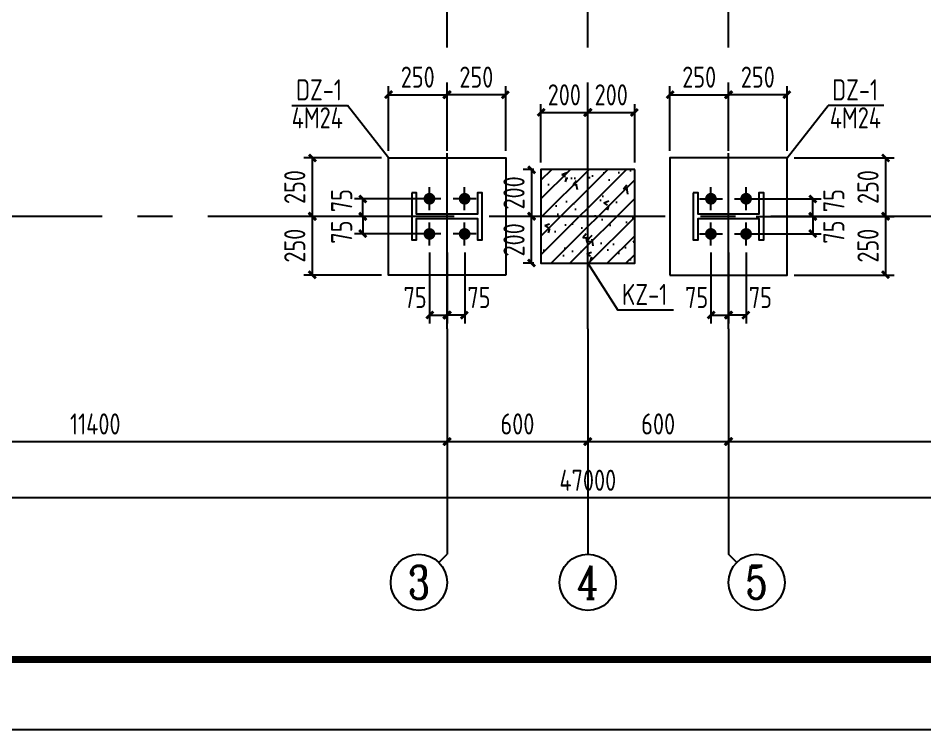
# Model space of a CAD drawing. Header units: millimetres. Extents: x 865490 to 879904, y 39442 to 44891.
# Drawn here: x 869964.3 to 870093.2, y 39448.3 to 39549.4 of the extents above; entities that cross this region are included whole.
import ezdxf
from ezdxf.enums import TextEntityAlignment as Align

# ---------------------------------------------------------------- set-up
doc = ezdxf.new("R2010")
doc.units = ezdxf.units.MM
doc.header["$LTSCALE"] = 1000
doc.header["$MEASUREMENT"] = 0
doc.linetypes.add('CENTER', pattern=[2, 1.25, -0.25, 0.25, -0.25])
doc.linetypes.add('DOTE', pattern=[2.42, 2, -0.2, 0.02, -0.2])
for name, color, linetype in [('AXIS', 3, 'Continuous'), ('AXIS_TEXT', 7, 'Continuous'), ('DIM', 7, 'Continuous'), ('DOTE', 1, 'DOTE'), ('M_Prof', 2, 'Continuous'), ('WINDOW', 4, 'Continuous'), ('柱集中标注', 2, 'Continuous'), ('标注', 7, 'Continuous'), ('檩条', 34, 'Continuous')]:
    doc.layers.add(name, color=color, linetype=linetype)
doc.styles.add('_TCH_AXIS', font='COMPLEX', dxfattribs={"bigfont": 'GBCBIG'})
doc.styles.add('COMPLEX', font='COMPLEX')
doc.styles.add('GBHZ', font='gbenor.shx', dxfattribs={"width": 0.9, "bigfont": 'gbcbig.shx'})
doc.dimstyles.new('Y100', dxfattribs={"dimscale": 0, "dimtxt": 3, "dimasz": 0.01, "dimexe": 1.2, "dimexo": 2, "dimgap": 1, "dimtad": 1, "dimdec": 0, "dimlfac": 100, "dimzin": 0, "dimdsep": 46, "dimtxsty": 'GBHZ', "dimblk": 'DX', "dimcen": 0.09, "dimdle": 1, "dimclrd": 7, "dimclre": 7, "dimclrt": 7, "dimadec": 0, "dimazin": 0, "dimtfac": 1, "dimtdec": 0, "dimtix": 1, "dimtmove": 2, "dimatfit": 3, "dimldrblk": 'DX', "dimfxl": 0, "dimtolj": 1, "dimtzin": 0, "dimarcsym": 0})
doc.dimstyles.new('Y30', dxfattribs={"dimscale": 0, "dimtxt": 3, "dimasz": 0.01, "dimexe": 1.2, "dimexo": 1, "dimgap": 1, "dimtad": 1, "dimdec": 0, "dimlfac": 30, "dimzin": 0, "dimdsep": 46, "dimtxsty": 'GBHZ', "dimblk1": 'DX', "dimblk2": 'DX', "dimsah": 1, "dimcen": 0.09, "dimdle": 1, "dimadec": 0, "dimazin": 0, "dimtfac": 1, "dimtdec": 0, "dimtix": 1, "dimtmove": 2, "dimatfit": 3, "dimldrblk": 'DX', "dimfxl": 0, "dimtolj": 1, "dimtzin": 0, "dimarcsym": 0})

# ---------------------------------------------------------------- blocks, each defined once
blk = doc.blocks.new('_AXISO')
blk.add_circle((0, 0), 0.5)
at = {"layer": 'AXIS_TEXT', "style": 'COMPLEX', "width": 1.041667}
blk.add_attdef('A', text='', height=0.56, dxfattribs=at).set_placement((-0.25, -0.28), (0.25, -0.28), align=Align.FIT)
blk = doc.blocks.new('DX')
at = {"color": 0, "linetype": 'ByBlock', "const_width": 40}
blk.add_lwpolyline([(-54, -51), (46, 49)], dxfattribs=at)
blk = doc.blocks.new('*D1701')
at = {"layer": 'Defpoints', "color": 0, "transparency": 16777216}
for p in [(869925.31, 39505.22), (870025.31, 39505.22), (870025.31, 39489.22)]:
    blk.add_point(p, dxfattribs=at)
at = {"layer": 'dim', "color": 7, "lineweight": -2, "transparency": 16777216}
for p, q in [((869925.31, 39503.22), (869925.31, 39488.02)), ((870025.31, 39503.22), (870025.31, 39488.02)), ((869925.32, 39489.22), (870025.3, 39489.22))]:
    blk.add_line(p, q, dxfattribs=at)
at = {"layer": 'dim', "color": 7, "lineweight": -2, "transparency": 16777216, "xscale": 0.01, "yscale": 0.01, "zscale": 0.01, "rotation": 180}
blk.add_blockref('DX', (869925.31, 39489.22), dxfattribs=at)
at = {"layer": 'dim', "color": 7, "lineweight": -2, "transparency": 16777216, "xscale": 0.01, "yscale": 0.01, "zscale": 0.01}
blk.add_blockref('DX', (870025.31, 39489.22), dxfattribs=at)
at = {"layer": 'dim', "color": 7, "transparency": 16777216, "insert": (869975.31, 39491.72), "char_height": 3, "attachment_point": 5, "style": 'GBHZ'}
blk.add_mtext('\\A1;11400', dxfattribs=at)
blk = doc.blocks.new('*D1702')
at = {"layer": 'Defpoints', "color": 0, "transparency": 16777216}
for p in [(870025.31, 39505.22), (870045.31, 39505.22), (870045.31, 39489.22)]:
    blk.add_point(p, dxfattribs=at)
at = {"layer": 'dim', "color": 7, "lineweight": -2, "transparency": 16777216}
for p, q in [((870025.31, 39503.22), (870025.31, 39488.02)), ((870045.31, 39503.22), (870045.31, 39488.02)), ((870025.32, 39489.22), (870045.3, 39489.22))]:
    blk.add_line(p, q, dxfattribs=at)
at = {"layer": 'dim', "color": 7, "lineweight": -2, "transparency": 16777216, "xscale": 0.01, "yscale": 0.01, "zscale": 0.01, "rotation": 180}
blk.add_blockref('DX', (870025.31, 39489.22), dxfattribs=at)
at = {"layer": 'dim', "color": 7, "lineweight": -2, "transparency": 16777216, "xscale": 0.01, "yscale": 0.01, "zscale": 0.01}
blk.add_blockref('DX', (870045.31, 39489.22), dxfattribs=at)
at = {"layer": 'dim', "color": 7, "transparency": 16777216, "insert": (870035.31, 39491.72), "char_height": 3, "attachment_point": 5, "style": 'GBHZ'}
blk.add_mtext('\\A1;600', dxfattribs=at)
blk = doc.blocks.new('*D1703')
at = {"layer": 'Defpoints', "color": 0, "transparency": 16777216}
for p in [(870045.31, 39505.22), (870065.31, 39505.22), (870065.31, 39489.22)]:
    blk.add_point(p, dxfattribs=at)
at = {"layer": 'dim', "color": 7, "lineweight": -2, "transparency": 16777216}
for p, q in [((870045.31, 39503.22), (870045.31, 39488.02)), ((870065.31, 39503.22), (870065.31, 39488.02)), ((870045.32, 39489.22), (870065.3, 39489.22))]:
    blk.add_line(p, q, dxfattribs=at)
at = {"layer": 'dim', "color": 7, "lineweight": -2, "transparency": 16777216, "xscale": 0.01, "yscale": 0.01, "zscale": 0.01, "rotation": 180}
blk.add_blockref('DX', (870045.31, 39489.22), dxfattribs=at)
at = {"layer": 'dim', "color": 7, "lineweight": -2, "transparency": 16777216, "xscale": 0.01, "yscale": 0.01, "zscale": 0.01}
blk.add_blockref('DX', (870065.31, 39489.22), dxfattribs=at)
at = {"layer": 'dim', "color": 7, "transparency": 16777216, "insert": (870055.31, 39491.72), "char_height": 3, "attachment_point": 5, "style": 'GBHZ'}
blk.add_mtext('\\A1;600', dxfattribs=at)
blk = doc.blocks.new('*D1704')
at = {"layer": 'Defpoints', "color": 0, "transparency": 16777216}
for p in [(870065.31, 39505.22), (870165.31, 39505.22), (870165.31, 39489.22)]:
    blk.add_point(p, dxfattribs=at)
at = {"layer": 'dim', "color": 7, "lineweight": -2, "transparency": 16777216}
for p, q in [((870065.31, 39503.22), (870065.31, 39488.02)), ((870165.31, 39503.22), (870165.31, 39488.02)), ((870065.32, 39489.22), (870165.3, 39489.22))]:
    blk.add_line(p, q, dxfattribs=at)
at = {"layer": 'dim', "color": 7, "lineweight": -2, "transparency": 16777216, "xscale": 0.01, "yscale": 0.01, "zscale": 0.01, "rotation": 180}
blk.add_blockref('DX', (870065.31, 39489.22), dxfattribs=at)
at = {"layer": 'dim', "color": 7, "lineweight": -2, "transparency": 16777216, "xscale": 0.01, "yscale": 0.01, "zscale": 0.01}
blk.add_blockref('DX', (870165.31, 39489.22), dxfattribs=at)
at = {"layer": 'dim', "color": 7, "transparency": 16777216, "insert": (870115.31, 39491.72), "char_height": 3, "attachment_point": 5, "style": 'GBHZ'}
blk.add_mtext('\\A1;11400', dxfattribs=at)
blk = doc.blocks.new('*D1706')
at = {"layer": 'Defpoints', "color": 0, "transparency": 16777216}
for p in [(869810.31, 39505.22), (870280.31, 39505.22), (869810.31, 39481.22)]:
    blk.add_point(p, dxfattribs=at)
at = {"layer": 'dim', "color": 7, "lineweight": -2, "transparency": 16777216}
for p, q in [((869810.31, 39503.22), (869810.31, 39480.02)), ((870280.31, 39503.22), (870280.31, 39480.02)), ((870280.3, 39481.22), (869810.32, 39481.22))]:
    blk.add_line(p, q, dxfattribs=at)
at = {"layer": 'dim', "color": 7, "lineweight": -2, "transparency": 16777216, "xscale": 0.01, "yscale": 0.01, "zscale": 0.01, "rotation": 180}
blk.add_blockref('DX', (869810.31, 39481.22), dxfattribs=at)
at = {"layer": 'dim', "color": 7, "lineweight": -2, "transparency": 16777216, "xscale": 0.01, "yscale": 0.01, "zscale": 0.01}
blk.add_blockref('DX', (870280.31, 39481.22), dxfattribs=at)
at = {"layer": 'dim', "color": 7, "transparency": 16777216, "insert": (870045.31, 39483.72), "char_height": 3, "attachment_point": 5, "style": 'GBHZ'}
blk.add_mtext('\\A1;47000', dxfattribs=at)
blk = doc.blocks.new('*D1671')
at = {"layer": 'Defpoints', "color": 0, "transparency": 16777216}
for p in [(870025.31, 39538.5), (870016.97, 39529.55), (870025.31, 39529.55)]:
    blk.add_point(p, dxfattribs=at)
at = {"layer": 'dim', "color": 0, "lineweight": -2, "transparency": 16777216}
for p, q in [((870016.97, 39530.55), (870016.97, 39539.7)), ((870025.31, 39530.55), (870025.31, 39539.7)), ((870016.98, 39538.5), (870025.3, 39538.5))]:
    blk.add_line(p, q, dxfattribs=at)
at = {"layer": 'dim', "color": 0, "lineweight": -2, "transparency": 16777216, "xscale": 0.01, "yscale": 0.01, "zscale": 0.01, "rotation": 180}
blk.add_blockref('DX', (870016.97, 39538.5), dxfattribs=at)
at = {"layer": 'dim', "color": 0, "lineweight": -2, "transparency": 16777216, "xscale": 0.01, "yscale": 0.01, "zscale": 0.01}
blk.add_blockref('DX', (870025.31, 39538.5), dxfattribs=at)
at = {"layer": 'dim', "color": 0, "transparency": 16777216, "insert": (870021.14, 39541), "char_height": 3, "attachment_point": 5, "style": 'GBHZ'}
blk.add_mtext('\\A1;250', dxfattribs=at)
blk = doc.blocks.new('*D1672')
at = {"layer": 'Defpoints', "color": 0, "transparency": 16777216}
for p in [(870016.97, 39529.55), (870006.16, 39521.22), (870016.97, 39521.22)]:
    blk.add_point(p, dxfattribs=at)
at = {"layer": 'dim', "color": 0, "lineweight": -2, "transparency": 16777216}
for p, q in [((870015.97, 39529.55), (870004.96, 39529.55)), ((870006.16, 39529.54), (870006.16, 39521.23)), ((870015.97, 39521.22), (870004.96, 39521.22))]:
    blk.add_line(p, q, dxfattribs=at)
at = {"layer": 'dim', "color": 0, "lineweight": -2, "transparency": 16777216, "xscale": 0.01, "yscale": 0.01, "zscale": 0.01}
for p, rotation in [((870006.16, 39529.55), 90), ((870006.16, 39521.22), 270)]:
    blk.add_blockref('DX', p, dxfattribs=dict(at, rotation=rotation))
at = {"layer": 'dim', "color": 0, "transparency": 16777216, "insert": (870003.66, 39525.38), "char_height": 3, "attachment_point": 5, "rotation": 90, "style": 'GBHZ'}
blk.add_mtext('\\A1;250', dxfattribs=at)
blk = doc.blocks.new('*D1673')
at = {"layer": 'Defpoints', "color": 0, "transparency": 16777216}
for p in [(870016.97, 39521.22), (870006.16, 39512.88), (870016.97, 39512.88)]:
    blk.add_point(p, dxfattribs=at)
at = {"layer": 'dim', "color": 0, "lineweight": -2, "transparency": 16777216}
for p, q in [((870015.97, 39521.22), (870004.96, 39521.22)), ((870006.16, 39521.21), (870006.16, 39512.89)), ((870015.97, 39512.88), (870004.96, 39512.88))]:
    blk.add_line(p, q, dxfattribs=at)
at = {"layer": 'dim', "color": 0, "lineweight": -2, "transparency": 16777216, "xscale": 0.01, "yscale": 0.01, "zscale": 0.01}
for p, rotation in [((870006.16, 39521.22), 90), ((870006.16, 39512.88), 270)]:
    blk.add_blockref('DX', p, dxfattribs=dict(at, rotation=rotation))
at = {"layer": 'dim', "color": 0, "transparency": 16777216, "insert": (870003.66, 39517.05), "char_height": 3, "attachment_point": 5, "rotation": 90, "style": 'GBHZ'}
blk.add_mtext('\\A1;250', dxfattribs=at)
blk = doc.blocks.new('*D1674')
at = {"layer": 'Defpoints', "color": 0, "transparency": 16777216}
for p in [(870013.33, 39523.72), (870022.37, 39523.72), (870022.37, 39521.22)]:
    blk.add_point(p, dxfattribs=at)
at = {"layer": 'dim', "color": 0, "lineweight": -2, "transparency": 16777216}
for p, q in [((870021.37, 39523.72), (870012.13, 39523.72)), ((870013.33, 39521.23), (870013.33, 39523.71)), ((870021.37, 39521.22), (870012.13, 39521.22))]:
    blk.add_line(p, q, dxfattribs=at)
at = {"layer": 'dim', "color": 0, "lineweight": -2, "transparency": 16777216, "xscale": 0.01, "yscale": 0.01, "zscale": 0.01}
for p, rotation in [((870013.33, 39523.72), 90), ((870013.33, 39521.22), 270)]:
    blk.add_blockref('DX', p, dxfattribs=dict(at, rotation=rotation))
at = {"layer": 'dim', "color": 0, "transparency": 16777216, "insert": (870010.33, 39523.46), "char_height": 3, "attachment_point": 5, "rotation": 90, "style": 'GBHZ'}
blk.add_mtext('\\A1;75', dxfattribs=at)
blk = doc.blocks.new('*D1675')
at = {"layer": 'Defpoints', "color": 0, "transparency": 16777216}
for p in [(870022.37, 39521.22), (870013.33, 39518.72), (870022.37, 39518.72)]:
    blk.add_point(p, dxfattribs=at)
at = {"layer": 'dim', "color": 0, "lineweight": -2, "transparency": 16777216}
for p, q in [((870021.37, 39521.22), (870012.13, 39521.22)), ((870013.33, 39521.21), (870013.33, 39518.73)), ((870021.37, 39518.72), (870012.13, 39518.72))]:
    blk.add_line(p, q, dxfattribs=at)
at = {"layer": 'dim', "color": 0, "lineweight": -2, "transparency": 16777216, "xscale": 0.01, "yscale": 0.01, "zscale": 0.01}
for p, rotation in [((870013.33, 39521.22), 90), ((870013.33, 39518.72), 270)]:
    blk.add_blockref('DX', p, dxfattribs=dict(at, rotation=rotation))
at = {"layer": 'dim', "color": 0, "transparency": 16777216, "insert": (870010.33, 39518.98), "char_height": 3, "attachment_point": 5, "rotation": 90, "style": 'GBHZ'}
blk.add_mtext('\\A1;75', dxfattribs=at)
blk = doc.blocks.new('*D1676')
at = {"layer": 'Defpoints', "color": 0, "transparency": 16777216}
for p in [(870022.81, 39517.09), (870025.31, 39517.09), (870025.31, 39507.19)]:
    blk.add_point(p, dxfattribs=at)
at = {"layer": '标注', "color": 0, "lineweight": -2, "transparency": 16777216}
for p, q in [((870022.81, 39516.09), (870022.81, 39505.99)), ((870025.31, 39516.09), (870025.31, 39505.99)), ((870022.82, 39507.19), (870025.3, 39507.19))]:
    blk.add_line(p, q, dxfattribs=at)
at = {"layer": '标注', "color": 0, "lineweight": -2, "transparency": 16777216, "xscale": 0.01, "yscale": 0.01, "zscale": 0.01, "rotation": 180}
blk.add_blockref('DX', (870022.81, 39507.19), dxfattribs=at)
at = {"layer": '标注', "color": 0, "lineweight": -2, "transparency": 16777216, "xscale": 0.01, "yscale": 0.01, "zscale": 0.01}
blk.add_blockref('DX', (870025.31, 39507.19), dxfattribs=at)
at = {"layer": '标注', "color": 0, "transparency": 16777216, "insert": (870020.77, 39509.69), "char_height": 3, "attachment_point": 5, "style": 'GBHZ'}
blk.add_mtext('\\A1;75', dxfattribs=at)
blk = doc.blocks.new('*D1677')
at = {"layer": 'Defpoints', "color": 0, "transparency": 16777216}
for p in [(870025.31, 39538.5), (870025.31, 39529.55), (870033.64, 39529.55)]:
    blk.add_point(p, dxfattribs=at)
at = {"layer": 'dim', "color": 0, "lineweight": -2, "transparency": 16777216}
for p, q in [((870025.31, 39530.55), (870025.31, 39539.7)), ((870033.64, 39530.55), (870033.64, 39539.7)), ((870033.63, 39538.5), (870025.32, 39538.5))]:
    blk.add_line(p, q, dxfattribs=at)
at = {"layer": 'dim', "color": 0, "lineweight": -2, "transparency": 16777216, "xscale": 0.01, "yscale": 0.01, "zscale": 0.01, "rotation": 180}
blk.add_blockref('DX', (870025.31, 39538.5), dxfattribs=at)
at = {"layer": 'dim', "color": 0, "lineweight": -2, "transparency": 16777216, "xscale": 0.01, "yscale": 0.01, "zscale": 0.01}
blk.add_blockref('DX', (870033.64, 39538.5), dxfattribs=at)
at = {"layer": 'dim', "color": 0, "transparency": 16777216, "insert": (870029.47, 39541), "char_height": 3, "attachment_point": 5, "style": 'GBHZ'}
blk.add_mtext('\\A1;250', dxfattribs=at)
blk = doc.blocks.new('*D1678')
at = {"layer": 'Defpoints', "color": 0, "transparency": 16777216}
for p in [(870025.31, 39517.09), (870027.81, 39517.09), (870025.31, 39507.19)]:
    blk.add_point(p, dxfattribs=at)
at = {"layer": '标注', "color": 0, "lineweight": -2, "transparency": 16777216}
for p, q in [((870025.31, 39516.09), (870025.31, 39505.99)), ((870027.81, 39516.09), (870027.81, 39505.99)), ((870027.8, 39507.19), (870025.32, 39507.19))]:
    blk.add_line(p, q, dxfattribs=at)
at = {"layer": '标注', "color": 0, "lineweight": -2, "transparency": 16777216, "xscale": 0.01, "yscale": 0.01, "zscale": 0.01, "rotation": 180}
blk.add_blockref('DX', (870025.31, 39507.19), dxfattribs=at)
at = {"layer": '标注', "color": 0, "lineweight": -2, "transparency": 16777216, "xscale": 0.01, "yscale": 0.01, "zscale": 0.01}
blk.add_blockref('DX', (870027.81, 39507.19), dxfattribs=at)
at = {"layer": '标注', "color": 0, "transparency": 16777216, "insert": (870029.84, 39509.69), "char_height": 3, "attachment_point": 5, "style": 'GBHZ'}
blk.add_mtext('\\A1;75', dxfattribs=at)
blk = doc.blocks.new('*D1655')
at = {"layer": 'Defpoints', "color": 0, "transparency": 16777216}
for p in [(870065.31, 39538.5), (870065.31, 39529.55), (870073.64, 39529.55)]:
    blk.add_point(p, dxfattribs=at)
at = {"layer": 'dim', "color": 0, "lineweight": -2, "transparency": 16777216}
for p, q in [((870065.31, 39530.55), (870065.31, 39539.7)), ((870073.64, 39530.55), (870073.64, 39539.7)), ((870073.63, 39538.5), (870065.32, 39538.5))]:
    blk.add_line(p, q, dxfattribs=at)
at = {"layer": 'dim', "color": 0, "lineweight": -2, "transparency": 16777216, "xscale": 0.01, "yscale": 0.01, "zscale": 0.01, "rotation": 180}
blk.add_blockref('DX', (870065.31, 39538.5), dxfattribs=at)
at = {"layer": 'dim', "color": 0, "lineweight": -2, "transparency": 16777216, "xscale": 0.01, "yscale": 0.01, "zscale": 0.01}
blk.add_blockref('DX', (870073.64, 39538.5), dxfattribs=at)
at = {"layer": 'dim', "color": 0, "transparency": 16777216, "insert": (870069.47, 39541), "char_height": 3, "attachment_point": 5, "style": 'GBHZ'}
blk.add_mtext('\\A1;250', dxfattribs=at)
blk = doc.blocks.new('*D1656')
at = {"layer": 'Defpoints', "color": 0, "transparency": 16777216}
for p in [(870073.64, 39529.55), (870073.64, 39521.22), (870087.63, 39521.22)]:
    blk.add_point(p, dxfattribs=at)
at = {"layer": 'dim', "color": 0, "lineweight": -2, "transparency": 16777216}
for p, q in [((870074.64, 39529.55), (870088.83, 39529.55)), ((870087.63, 39529.54), (870087.63, 39521.23)), ((870074.64, 39521.22), (870088.83, 39521.22))]:
    blk.add_line(p, q, dxfattribs=at)
at = {"layer": 'dim', "color": 0, "lineweight": -2, "transparency": 16777216, "xscale": 0.01, "yscale": 0.01, "zscale": 0.01}
for p, rotation in [((870087.63, 39529.55), 90), ((870087.63, 39521.22), 270)]:
    blk.add_blockref('DX', p, dxfattribs=dict(at, rotation=rotation))
at = {"layer": 'dim', "color": 0, "transparency": 16777216, "insert": (870085.13, 39525.38), "char_height": 3, "attachment_point": 5, "rotation": 90, "style": 'GBHZ'}
blk.add_mtext('\\A1;250', dxfattribs=at)
blk = doc.blocks.new('*D1657')
at = {"layer": 'Defpoints', "color": 0, "transparency": 16777216}
for p in [(870073.64, 39521.22), (870073.64, 39512.88), (870087.63, 39512.88)]:
    blk.add_point(p, dxfattribs=at)
at = {"layer": 'dim', "color": 0, "lineweight": -2, "transparency": 16777216}
for p, q in [((870074.64, 39521.22), (870088.83, 39521.22)), ((870087.63, 39521.21), (870087.63, 39512.89)), ((870074.64, 39512.88), (870088.83, 39512.88))]:
    blk.add_line(p, q, dxfattribs=at)
at = {"layer": 'dim', "color": 0, "lineweight": -2, "transparency": 16777216, "xscale": 0.01, "yscale": 0.01, "zscale": 0.01}
for p, rotation in [((870087.63, 39521.22), 90), ((870087.63, 39512.88), 270)]:
    blk.add_blockref('DX', p, dxfattribs=dict(at, rotation=rotation))
at = {"layer": 'dim', "color": 0, "transparency": 16777216, "insert": (870085.13, 39517.05), "char_height": 3, "attachment_point": 5, "rotation": 90, "style": 'GBHZ'}
blk.add_mtext('\\A1;250', dxfattribs=at)
blk = doc.blocks.new('*D1658')
at = {"layer": 'Defpoints', "color": 0, "transparency": 16777216}
for p in [(870068.24, 39523.72), (870077.28, 39523.72), (870068.24, 39521.22)]:
    blk.add_point(p, dxfattribs=at)
at = {"layer": 'dim', "color": 0, "lineweight": -2, "transparency": 16777216}
for p, q in [((870069.24, 39523.72), (870078.48, 39523.72)), ((870077.28, 39521.23), (870077.28, 39523.71)), ((870069.24, 39521.22), (870078.48, 39521.22))]:
    blk.add_line(p, q, dxfattribs=at)
at = {"layer": 'dim', "color": 0, "lineweight": -2, "transparency": 16777216, "xscale": 0.01, "yscale": 0.01, "zscale": 0.01}
for p, rotation in [((870077.28, 39523.72), 90), ((870077.28, 39521.22), 270)]:
    blk.add_blockref('DX', p, dxfattribs=dict(at, rotation=rotation))
at = {"layer": 'dim', "color": 0, "transparency": 16777216, "insert": (870080.28, 39523.46), "char_height": 3, "attachment_point": 5, "rotation": 90, "style": 'GBHZ'}
blk.add_mtext('\\A1;75', dxfattribs=at)
blk = doc.blocks.new('*D1659')
at = {"layer": 'Defpoints', "color": 0, "transparency": 16777216}
for p in [(870068.24, 39521.22), (870068.24, 39518.72), (870077.28, 39518.72)]:
    blk.add_point(p, dxfattribs=at)
at = {"layer": 'dim', "color": 0, "lineweight": -2, "transparency": 16777216}
for p, q in [((870069.24, 39521.22), (870078.48, 39521.22)), ((870077.28, 39521.21), (870077.28, 39518.73)), ((870069.24, 39518.72), (870078.48, 39518.72))]:
    blk.add_line(p, q, dxfattribs=at)
at = {"layer": 'dim', "color": 0, "lineweight": -2, "transparency": 16777216, "xscale": 0.01, "yscale": 0.01, "zscale": 0.01}
for p, rotation in [((870077.28, 39521.22), 90), ((870077.28, 39518.72), 270)]:
    blk.add_blockref('DX', p, dxfattribs=dict(at, rotation=rotation))
at = {"layer": 'dim', "color": 0, "transparency": 16777216, "insert": (870080.28, 39518.98), "char_height": 3, "attachment_point": 5, "rotation": 90, "style": 'GBHZ'}
blk.add_mtext('\\A1;75', dxfattribs=at)
blk = doc.blocks.new('*D1660')
at = {"layer": 'Defpoints', "color": 0, "transparency": 16777216}
for p in [(870065.31, 39517.09), (870067.81, 39517.09), (870065.31, 39507.19)]:
    blk.add_point(p, dxfattribs=at)
at = {"layer": '标注', "color": 0, "lineweight": -2, "transparency": 16777216}
for p, q in [((870065.31, 39516.09), (870065.31, 39505.99)), ((870067.81, 39516.09), (870067.81, 39505.99)), ((870067.8, 39507.19), (870065.32, 39507.19))]:
    blk.add_line(p, q, dxfattribs=at)
at = {"layer": '标注', "color": 0, "lineweight": -2, "transparency": 16777216, "xscale": 0.01, "yscale": 0.01, "zscale": 0.01, "rotation": 180}
blk.add_blockref('DX', (870065.31, 39507.19), dxfattribs=at)
at = {"layer": '标注', "color": 0, "lineweight": -2, "transparency": 16777216, "xscale": 0.01, "yscale": 0.01, "zscale": 0.01}
blk.add_blockref('DX', (870067.81, 39507.19), dxfattribs=at)
at = {"layer": '标注', "color": 0, "transparency": 16777216, "insert": (870069.84, 39509.69), "char_height": 3, "attachment_point": 5, "style": 'GBHZ'}
blk.add_mtext('\\A1;75', dxfattribs=at)
blk = doc.blocks.new('*D1661')
at = {"layer": 'Defpoints', "color": 0, "transparency": 16777216}
for p in [(870065.31, 39538.5), (870056.97, 39529.55), (870065.31, 39529.55)]:
    blk.add_point(p, dxfattribs=at)
at = {"layer": 'dim', "color": 0, "lineweight": -2, "transparency": 16777216}
for p, q in [((870056.97, 39530.55), (870056.97, 39539.7)), ((870065.31, 39530.55), (870065.31, 39539.7)), ((870056.98, 39538.5), (870065.3, 39538.5))]:
    blk.add_line(p, q, dxfattribs=at)
at = {"layer": 'dim', "color": 0, "lineweight": -2, "transparency": 16777216, "xscale": 0.01, "yscale": 0.01, "zscale": 0.01, "rotation": 180}
blk.add_blockref('DX', (870056.97, 39538.5), dxfattribs=at)
at = {"layer": 'dim', "color": 0, "lineweight": -2, "transparency": 16777216, "xscale": 0.01, "yscale": 0.01, "zscale": 0.01}
blk.add_blockref('DX', (870065.31, 39538.5), dxfattribs=at)
at = {"layer": 'dim', "color": 0, "transparency": 16777216, "insert": (870061.14, 39541), "char_height": 3, "attachment_point": 5, "style": 'GBHZ'}
blk.add_mtext('\\A1;250', dxfattribs=at)
blk = doc.blocks.new('*D1662')
at = {"layer": 'Defpoints', "color": 0, "transparency": 16777216}
for p in [(870062.81, 39517.09), (870065.31, 39517.09), (870065.31, 39507.19)]:
    blk.add_point(p, dxfattribs=at)
at = {"layer": '标注', "color": 0, "lineweight": -2, "transparency": 16777216}
for p, q in [((870062.81, 39516.09), (870062.81, 39505.99)), ((870065.31, 39516.09), (870065.31, 39505.99)), ((870062.82, 39507.19), (870065.3, 39507.19))]:
    blk.add_line(p, q, dxfattribs=at)
at = {"layer": '标注', "color": 0, "lineweight": -2, "transparency": 16777216, "xscale": 0.01, "yscale": 0.01, "zscale": 0.01, "rotation": 180}
blk.add_blockref('DX', (870062.81, 39507.19), dxfattribs=at)
at = {"layer": '标注', "color": 0, "lineweight": -2, "transparency": 16777216, "xscale": 0.01, "yscale": 0.01, "zscale": 0.01}
blk.add_blockref('DX', (870065.31, 39507.19), dxfattribs=at)
at = {"layer": '标注', "color": 0, "transparency": 16777216, "insert": (870060.77, 39509.69), "char_height": 3, "attachment_point": 5, "style": 'GBHZ'}
blk.add_mtext('\\A1;75', dxfattribs=at)
blk = doc.blocks.new('*D1631')
at = {"layer": 'Defpoints', "color": 0, "transparency": 16777216}
for p in [(870045.31, 39535.98), (870038.64, 39527.88), (870045.31, 39527.88)]:
    blk.add_point(p, dxfattribs=at)
at = {"layer": 'dim', "color": 0, "lineweight": -2, "transparency": 16777216}
for p, q in [((870038.64, 39528.88), (870038.64, 39537.18)), ((870038.65, 39535.98), (870045.3, 39535.98)), ((870045.31, 39528.88), (870045.31, 39537.18))]:
    blk.add_line(p, q, dxfattribs=at)
at = {"layer": 'dim', "color": 0, "lineweight": -2, "transparency": 16777216, "xscale": 0.01, "yscale": 0.01, "zscale": 0.01, "rotation": 180}
blk.add_blockref('DX', (870038.64, 39535.98), dxfattribs=at)
at = {"layer": 'dim', "color": 0, "lineweight": -2, "transparency": 16777216, "xscale": 0.01, "yscale": 0.01, "zscale": 0.01}
blk.add_blockref('DX', (870045.31, 39535.98), dxfattribs=at)
at = {"layer": 'dim', "color": 0, "transparency": 16777216, "insert": (870041.97, 39538.48), "char_height": 3, "attachment_point": 5, "style": 'GBHZ'}
blk.add_mtext('\\A1;200', dxfattribs=at)
blk = doc.blocks.new('*D1632')
at = {"layer": 'Defpoints', "color": 0, "transparency": 16777216}
for p in [(870051.97, 39535.98), (870045.31, 39527.88), (870051.97, 39527.88)]:
    blk.add_point(p, dxfattribs=at)
at = {"layer": 'dim', "color": 0, "lineweight": -2, "transparency": 16777216}
for p, q in [((870045.31, 39528.88), (870045.31, 39537.18)), ((870045.32, 39535.98), (870051.96, 39535.98)), ((870051.97, 39528.88), (870051.97, 39537.18))]:
    blk.add_line(p, q, dxfattribs=at)
at = {"layer": 'dim', "color": 0, "lineweight": -2, "transparency": 16777216, "xscale": 0.01, "yscale": 0.01, "zscale": 0.01, "rotation": 180}
blk.add_blockref('DX', (870045.31, 39535.98), dxfattribs=at)
at = {"layer": 'dim', "color": 0, "lineweight": -2, "transparency": 16777216, "xscale": 0.01, "yscale": 0.01, "zscale": 0.01}
blk.add_blockref('DX', (870051.97, 39535.98), dxfattribs=at)
at = {"layer": 'dim', "color": 0, "transparency": 16777216, "insert": (870048.64, 39538.48), "char_height": 3, "attachment_point": 5, "style": 'GBHZ'}
blk.add_mtext('\\A1;200', dxfattribs=at)
blk = doc.blocks.new('*D1745')
at = {"layer": 'Defpoints', "color": 0, "transparency": 16777216}
for p in [(870037.32, 39521.22), (870038.64, 39521.22), (870038.64, 39514.55)]:
    blk.add_point(p, dxfattribs=at)
at = {"layer": 'dim', "color": 0, "lineweight": -2, "transparency": 16777216}
for p, q in [((870037.64, 39521.22), (870036.12, 39521.22)), ((870037.32, 39514.56), (870037.32, 39521.21)), ((870037.64, 39514.55), (870036.12, 39514.55))]:
    blk.add_line(p, q, dxfattribs=at)
at = {"layer": 'dim', "color": 0, "lineweight": -2, "transparency": 16777216, "xscale": 0.01, "yscale": 0.01, "zscale": 0.01}
for p, rotation in [((870037.32, 39521.22), 90), ((870037.32, 39514.55), 270)]:
    blk.add_blockref('DX', p, dxfattribs=dict(at, rotation=rotation))
at = {"layer": 'dim', "color": 0, "transparency": 16777216, "insert": (870034.82, 39517.88), "char_height": 3, "attachment_point": 5, "rotation": 90, "style": 'GBHZ'}
blk.add_mtext('\\A1;200', dxfattribs=at)
blk = doc.blocks.new('*D1743')
at = {"layer": 'Defpoints', "color": 0, "transparency": 16777216}
for p in [(870038.64, 39527.88), (870037.32, 39521.22), (870038.64, 39521.22)]:
    blk.add_point(p, dxfattribs=at)
at = {"layer": 'dim', "color": 0, "lineweight": -2, "transparency": 16777216}
for p, q in [((870037.64, 39527.88), (870036.12, 39527.88)), ((870037.32, 39527.87), (870037.32, 39521.23)), ((870037.64, 39521.22), (870036.12, 39521.22))]:
    blk.add_line(p, q, dxfattribs=at)
at = {"layer": 'dim', "color": 0, "lineweight": -2, "transparency": 16777216, "xscale": 0.01, "yscale": 0.01, "zscale": 0.01}
for p, rotation in [((870037.32, 39527.88), 90), ((870037.32, 39521.22), 270)]:
    blk.add_blockref('DX', p, dxfattribs=dict(at, rotation=rotation))
at = {"layer": 'dim', "color": 0, "transparency": 16777216, "insert": (870034.82, 39524.55), "char_height": 3, "attachment_point": 5, "rotation": 90, "style": 'GBHZ'}
blk.add_mtext('\\A1;200', dxfattribs=at)

msp = doc.modelspace()

# ---------------------------------------------------------------- hatches: boundary and pattern name
at = {"layer": 'WINDOW'}
h = msp.add_hatch(dxfattribs=at)
h.set_pattern_fill('AR-CONC', color=256, style=0)
h.set_pattern_definition([(50, (1261.0225, 4.661), (7.172601826, -0.62752135), [0.75, -8.25]), (355, (1261.0225, 4.661), (-1.387513336, 7.52192134), [0.6, -6.6]), (100.4514, (1261.62, 4.609), (5.785093817, 6.89439542), [0.6374019, -7.01142112]), (46.1842, (1261.0225, 6.661), (10.67241049, -1.65519014), [1.125, -12.375]), (96.6356, (1261.912, 6.523), (9.34662706, 9.74117871), [0.95610288, -10.51713]), (351.1842, (1261.022, 6.661), (9.34661945, 9.74118601), [0.9, -9.9]), (21, (1262.0225, 6.161), (5.96907052, -4.026188907), [0.75, -8.25]), (326, (1262.0225, 6.161), (2.43315332, 7.25150045), [0.6, -6.6]), (71.4514, (1262.52, 5.8255), (8.402226286, 3.225304967), [0.6374019, -7.01142112]), (37.5, (1261.0225, 4.661), (0.121598553, 3.328938538), [0, -6.52, 0, -6.7, 0, -6.625]), (7.5, (1261.0225, 4.661), (2.630695374, 3.944117119), [0, -3.82, 0, -6.37, 0, -2.525]), (327.5, (1258.7925, 4.661), (5.338224362, -0.225548717), [0, -2.5, 0, -7.8, 0, -10.35]), (317.5, (1257.7925, 4.661), (5.831861693, 1.001049823), [0, -3.25, 0, -5.18, 0, -7.35])])
h.paths.add_polyline_path([(870051.972, 39527.884), (870038.639, 39527.884), (870038.639, 39514.551), (870051.972, 39514.551)])
h = msp.add_hatch(dxfattribs=at)
h.set_pattern_fill('ANSI31', color=256, scale=15, style=0)
h.set_pattern_definition([(45, (1261.0225, 4.661), (-1.3258252147, 1.3258252147), [])])
h.paths.add_polyline_path([(870051.972, 39527.884), (870038.639, 39527.884), (870038.639, 39514.551), (870051.972, 39514.551)])

# ---------------------------------------------------------------- linework, layer by layer
for p, q in [((870022.805, 39522.093), (870022.805, 39525.343)), ((870027.805, 39522.093), (870027.805, 39525.343)), ((870062.805, 39522.093), (870062.805, 39525.343)), ((870067.805, 39522.093), (870067.805, 39525.343)), ((870024.43, 39523.718), (870021.18, 39523.718)), ((870029.43, 39523.718), (870026.18, 39523.718)), ((870061.18, 39523.718), (870064.43, 39523.718)), ((870066.18, 39523.718), (870069.43, 39523.718)), ((870022.805, 39517.093), (870022.805, 39520.343)), ((870027.805, 39517.093), (870027.805, 39520.343)), ((870062.805, 39517.093), (870062.805, 39520.343)), ((870067.805, 39517.093), (870067.805, 39520.343)), ((870024.43, 39518.718), (870021.18, 39518.718)), ((870029.43, 39518.718), (870026.18, 39518.718)), ((870061.18, 39518.718), (870064.43, 39518.718)), ((870066.18, 39518.718), (870069.43, 39518.718)), ((870556.028, 39448.259), (869715.028, 39448.259))]:
    msp.add_line(p, q)
at = {"color": 0, "const_width": 1}
msp.add_lwpolyline([(870546.028, 39458.259), (869740.028, 39458.259), (869740.028, 40032.259), (870546.028, 40032.259)], close=True, dxfattribs=at)
for points in [[(870033.639, 39512.884), (870016.972, 39512.884), (870016.972, 39529.551), (870033.639, 39529.551)], [(870056.972, 39512.884), (870073.639, 39512.884), (870073.639, 39529.551), (870056.972, 39529.551)], [(870051.972, 39527.884), (870038.639, 39527.884), (870038.639, 39514.551), (870051.972, 39514.551)]]:
    msp.add_lwpolyline(points, close=True)
at = {"layer": 'AXIS', "color": 0}
for p, q in [((870025.305, 39505.218), (870025.305, 39473.218)), ((870045.305, 39505.218), (870045.305, 39473.218)), ((870065.305, 39505.218), (870065.305, 39473.218)), ((870024.134, 39472.046), (870025.305, 39473.218)), ((870066.477, 39472.046), (870065.305, 39473.218))]:
    msp.add_line(p, q, dxfattribs=at)
at = {"layer": 'dim', "const_width": 0.833}
for points in [[(870022.805, 39524.134, -1), (870022.805, 39523.301, -1)], [(870027.805, 39524.134, -1), (870027.805, 39523.301, -1)], [(870062.805, 39524.134, 1), (870062.805, 39523.301, 1)], [(870067.805, 39524.134, 1), (870067.805, 39523.301, 1)], [(870022.805, 39519.134, -1), (870022.805, 39518.301, -1)], [(870027.805, 39519.134, -1), (870027.805, 39518.301, -1)], [(870062.805, 39519.134, 1), (870062.805, 39518.301, 1)], [(870067.805, 39519.134, 1), (870067.805, 39518.301, 1)]]:
    msp.add_lwpolyline(points, format="xyb", close=True, dxfattribs=at)
at = {"layer": 'DOTE', "linetype": 'CENTER', "ltscale": 0.02}
for p, q in [((870025.305, 39505.218), (870025.305, 39987.218)), ((870045.305, 39505.218), (870045.305, 39987.218)), ((870065.305, 39505.218), (870065.305, 39987.218)), ((870296.305, 39521.218), (869794.305, 39521.218))]:
    msp.add_line(p, q, dxfattribs=at)
at = {"layer": 'M_Prof'}
for points in [[(870020.305, 39524.551), (870020.305, 39517.884), (870020.972, 39517.884), (870020.972, 39520.918), (870029.639, 39520.918), (870029.639, 39517.884), (870030.305, 39517.884), (870030.305, 39524.551), (870029.639, 39524.551), (870029.639, 39521.518), (870020.972, 39521.518), (870020.972, 39524.551)], [(870060.305, 39524.551), (870060.305, 39517.884), (870060.972, 39517.884), (870060.972, 39520.918), (870069.639, 39520.918), (870069.639, 39517.884), (870070.305, 39517.884), (870070.305, 39524.551), (870069.639, 39524.551), (870069.639, 39521.518), (870060.972, 39521.518), (870060.972, 39524.551)]]:
    msp.add_lwpolyline(points, close=True, dxfattribs=at)
at = {"layer": '檩条'}
for p, q in [((870003.252, 39536.97), (870011.149, 39536.97)), ((870016.972, 39529.551), (870011.149, 39536.97)), ((870073.639, 39529.551), (870079.461, 39536.97)), ((870087.359, 39536.97), (870079.461, 39536.97)), ((870045.305, 39514.551), (870049.583, 39507.901)), ((870057.481, 39507.901), (870049.583, 39507.901))]:
    msp.add_line(p, q, dxfattribs=at)

# ---------------------------------------------------------------- block references
at = {"layer": 'AXIS', "color": 0}
ref = msp.add_blockref('_AXISO', (870021.305, 39469.218), dxfattribs=dict(at, xscale=8, yscale=8, zscale=8))
ref.add_attrib('A', '3', dxfattribs={"layer": 'AXIS_TEXT', "color": 0, "height": 4.659, "style": '_TCH_AXIS'}).set_placement((870019.752, 39466.888), (870022.858, 39466.888), align=Align.FIT)
ref = msp.add_blockref('_AXISO', (870045.305, 39469.218), dxfattribs=dict(at, xscale=8, yscale=8, zscale=8))
ref.add_attrib('A', '4', dxfattribs={"layer": 'AXIS_TEXT', "color": 0, "height": 4.659, "style": '_TCH_AXIS', "width": 0.875}).set_placement((870043.752, 39466.888), (870046.858, 39466.888), align=Align.FIT)
ref = msp.add_blockref('_AXISO', (870069.305, 39469.218), dxfattribs=dict(at, xscale=8, yscale=8, zscale=8))
ref.add_attrib('A', '5', dxfattribs={"layer": 'AXIS_TEXT', "color": 0, "height": 4.659, "style": '_TCH_AXIS'}).set_placement((870067.752, 39466.888), (870070.858, 39466.888), align=Align.FIT)

# ---------------------------------------------------------------- texts
at = {"layer": '柱集中标注', "style": 'GBHZ', "width": 0.9}
for s, p in [('DZ-1', (870003.848, 39537.691)), ('DZ-1', (870080.043, 39537.691)), ('4M24', (870003.228, 39533.72)), ('4M24', (870079.702, 39533.72)), ('KZ-1', (870050.165, 39508.622))]:
    msp.add_text(s, height=3, dxfattribs=at).set_placement(p)

# ---------------------------------------------------------------- dimensions: what is measured, and where the dimension line sits
at = {"layer": 'dim'}
for base, p1, p2, dimstyle, picture, middle in [((870025.305, 39538.496), (870016.972, 39529.551), (870025.305, 39529.551), 'Y30', '*D1671', (870021.139, 39540.996)), ((870045.305, 39535.98), (870038.639, 39527.884), (870045.305, 39527.884), 'Y30', '*D1631', (870041.972, 39538.48)), ((870051.972, 39535.98), (870045.305, 39527.884), (870051.972, 39527.884), 'Y30', '*D1632', (870048.639, 39538.48)), ((869810.305, 39481.218), (870280.305, 39505.218), (869810.305, 39505.218), 'Y100', '*D1706', (870045.305, 39483.718))]:
    dim = msp.add_linear_dim(base=base, p1=p1, p2=p2, dimstyle=dimstyle, override={"dimscale": 1}, dxfattribs=at)
    dim.commit()
    dim.dimension.update_dxf_attribs({"geometry": picture, "text_midpoint": middle})
for base, p1, p2, angle, picture, middle in [((870025.305, 39538.496), (870033.639, 39529.551), (870025.305, 39529.551), 180, '*D1677', (870029.472, 39540.996)), ((870065.305, 39538.496), (870056.972, 39529.551), (870065.305, 39529.551), 0, '*D1661', (870061.139, 39540.996)), ((870065.305, 39538.496), (870073.639, 39529.551), (870065.305, 39529.551), 180, '*D1655', (870069.472, 39540.996)), ((870006.164, 39521.218), (870016.972, 39529.551), (870016.972, 39521.218), 270, '*D1672', (870003.664, 39525.384)), ((870087.634, 39521.218), (870073.639, 39529.551), (870073.639, 39521.218), 270, '*D1656', (870085.134, 39525.384)), ((870037.317, 39521.218), (870038.639, 39527.884), (870038.639, 39521.218), 270, '*D1743', (870034.817, 39524.551)), ((870006.164, 39512.884), (870016.972, 39521.218), (870016.972, 39512.884), 270, '*D1673', (870003.664, 39517.051)), ((870037.317, 39521.218), (870038.639, 39514.551), (870038.639, 39521.218), 90, '*D1745', (870034.817, 39517.884)), ((870087.634, 39512.884), (870073.639, 39521.218), (870073.639, 39512.884), 270, '*D1657', (870085.134, 39517.051))]:
    dim = msp.add_linear_dim(base=base, p1=p1, p2=p2, angle=angle, dimstyle='Y30', override={"dimscale": 1}, dxfattribs=at)
    dim.commit()
    dim.dimension.update_dxf_attribs({"geometry": picture, "text_midpoint": middle})
for base, p1, p2, angle, picture, middle in [((870013.327, 39523.718), (870022.371, 39521.218), (870022.371, 39523.718), 270, '*D1674', (870010.333, 39523.456)), ((870077.283, 39523.718), (870068.24, 39521.218), (870068.24, 39523.718), 270, '*D1658', (870080.277, 39523.456)), ((870013.327, 39518.718), (870022.371, 39521.218), (870022.371, 39518.718), 90, '*D1675', (870010.333, 39518.979)), ((870077.283, 39518.718), (870068.24, 39521.218), (870068.24, 39518.718), 90, '*D1659', (870080.277, 39518.979))]:
    dim = msp.add_linear_dim(base=base, p1=p1, p2=p2, angle=angle, dimstyle='Y30', override={"dimscale": 1}, dxfattribs=at)
    dim.commit()
    dim.dimension.update_dxf_attribs({"geometry": picture, "text_midpoint": middle, "dimtype": 160})
for base, p1, p2, text, picture, middle in [((870025.305, 39489.218), (869925.305, 39505.218), (870025.305, 39505.218), '11400', '*D1701', (869975.305, 39491.718)), ((870045.305, 39489.218), (870025.305, 39505.218), (870045.305, 39505.218), '600', '*D1702', (870035.305, 39491.718)), ((870065.305, 39489.218), (870045.305, 39505.218), (870065.305, 39505.218), '600', '*D1703', (870055.305, 39491.718)), ((870165.305, 39489.218), (870065.305, 39505.218), (870165.305, 39505.218), '11400', '*D1704', (870115.305, 39491.718))]:
    dim = msp.add_linear_dim(base=base, p1=p1, p2=p2, text=text, dimstyle='Y100', override={"dimscale": 1}, dxfattribs=at)
    dim.commit()
    dim.dimension.update_dxf_attribs({"geometry": picture, "text_midpoint": middle})
at = {"layer": '标注'}
for base, p1, p2, angle, picture, middle in [((870025.305, 39507.19), (870022.805, 39517.093), (870025.305, 39517.093), 180, '*D1676', (870020.769, 39509.69)), ((870065.305, 39507.19), (870062.805, 39517.093), (870065.305, 39517.093), 180, '*D1662', (870060.769, 39509.69)), ((870065.305, 39507.19), (870067.805, 39517.093), (870065.305, 39517.093), 0, '*D1660', (870069.842, 39509.69))]:
    dim = msp.add_linear_dim(base=base, p1=p1, p2=p2, angle=angle, dimstyle='Y30', override={"dimscale": 1}, dxfattribs=at)
    dim.commit()
    dim.dimension.update_dxf_attribs({"geometry": picture, "text_midpoint": middle, "dimtype": 160})
dim = msp.add_linear_dim(base=(870025.305, 39507.19), p1=(870027.805, 39517.093), p2=(870025.305, 39517.093), dimstyle='Y30', override={"dimscale": 1}, dxfattribs=at)
dim.commit()
dim.dimension.update_dxf_attribs({"geometry": '*D1678', "text_midpoint": (870029.842, 39509.69), "dimtype": 160})

doc.saveas('drawing.dxf')
